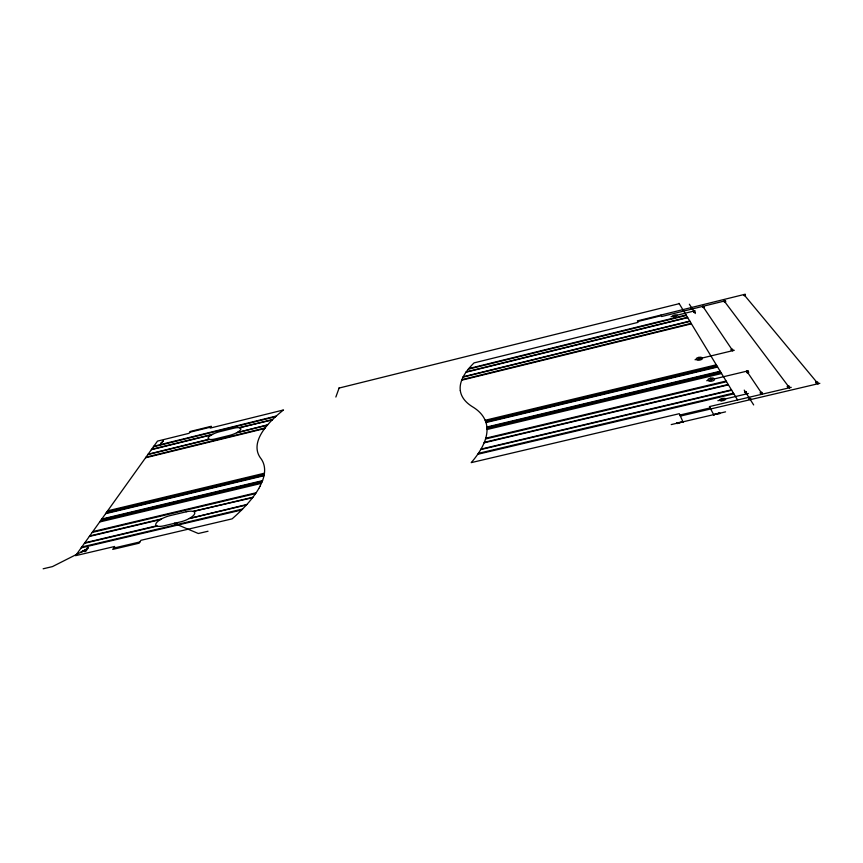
<?xml version="1.0" encoding="UTF-8"?>
<svg xmlns="http://www.w3.org/2000/svg" width="863" height="863" viewBox="0 0 863 863"><rect width="100%" height="100%" fill="white"/><g stroke="black" fill="none" stroke-linecap="round" stroke-linejoin="round"><path stroke-width="1.29" d="M335.858 397.034L339.245 387.638M259.957 486.398L262.622 480.432A199.45 60.755 -21.9 0 0 263.528 477.595A202.729 61.672 -22 0 0 264.164 474.877A202.557 61.629 -22 0 0 261.974 460.162A201.306 61.262 -22 0 0 260.702 458.264A180.443 55.804 -16.1 0 1 259.45 456.376A179.741 55.588 -16.1 0 1 257.152 445.232A181.715 56.214 -16.1 0 1 257.519 442.967A179.45 55.502 -16.1 0 1 258.134 440.659A178.404 55.167 -16.2 0 1 259.31 437.519A178.166 55.092 -16.2 0 1 260.906 434.316A178.404 55.167 -16.2 0 1 263.431 430.27A179.31 55.459 -16.1 0 1 265.265 427.746A182.007 56.343 -16.1 0 1 266.591 426.085A179.601 55.556 -16.1 0 1 271.111 421.036A179.903 55.653 -16.1 0 1 283.496 409.968L210.194 428.091L211.316 426.268L190.238 431.468L189.029 433.323L157.487 441.112L75.588 555.675L114.66 546.484L112.74 549.407L139.126 543.205L140.917 540.314L232.115 518.857A201.446 61.327 -22 0 0 236.311 515.082A203.571 61.899 -22 0 0 241.467 510.141A202.492 61.607 -22 0 0 250.205 500.616A202.557 61.629 -22 0 0 256.861 491.662A202.729 61.672 -22 0 0 258.814 488.469M246.861 504.477L189.245 518.523A12.136 3.991 -20.7 0 1 180.486 521.899L164.121 525.772A12.147 3.959 -21 0 1 157.163 526.106L84.423 543.312M85.922 549.688C80.561 553.345 78.317 552.482 85.922 549.688L52.449 566.603L43.15 568.793M267.638 424.833L236.602 432.751A10.086 2.859 -19 0 1 229.321 435.459L215.502 438.857A10.086 2.837 -19.2 0 1 209.482 439.418L147.875 454.564M339.094 388.059L679.213 303.668M745.276 294.207L637.401 320.885L638.059 322.363L474.057 362.892A187.217 57.271 -12.7 0 0 464.823 374.024A187.476 57.346 -12.7 0 0 461.694 380.227A187.562 57.379 -12.7 0 0 460.95 382.503A185.89 56.872 -12.8 0 0 460.324 385.545A186.095 56.926 -12.8 0 0 460.152 388.426A185.89 56.872 -12.8 0 0 460.313 390.572M189.709 432.277L210.831 427.056M637.692 321.532L661.231 315.707M725.6 300.723L661.662 316.527L660.907 315.092M671.004 316.699L672.029 316.451M673.399 316.117L676.128 315.437M677.498 315.103L695.114 310.756M153.819 446.236L276.3 416.031M468.803 368.566L686.074 314.995M153.398 446.829L275.545 416.71M468.275 369.202L686.355 315.448M151.597 449.343L212.557 434.337M148.123 454.208L208.922 439.267A10.086 2.837 -19.2 0 1 210.205 435.729A10.086 2.837 -19.2 0 1 219.741 431.673L233.355 428.318A10.086 2.859 -19 0 1 239.375 427.724L272.568 419.558M466.268 371.856L687.52 317.368M151.349 449.688L211.586 434.855M239.375 427.724L272.19 419.936M466.02 372.212L687.682 317.638M463.248 376.764L689.774 321.09M236.602 432.751L267.314 425.211M463.075 377.109L689.936 321.36M146.009 457.163L265.135 427.919M461.932 379.623L691.144 323.355M145.567 457.778L264.65 428.566M461.694 380.205L691.436 323.83M695.028 359.752L696.182 359.472M697.736 359.105L700.821 358.361M702.374 357.983L734.284 350.292M107.648 510.831L264.423 473.215M485.157 420.27L716.279 364.822M106.893 511.888L264.294 474.143M485.491 421.112L716.775 365.653M106.052 513.054L264.11 475.179M485.826 422.039L717.336 366.559M105.62 513.668L263.992 475.718M485.988 422.536L717.617 367.034M101.769 519.051L262.557 480.626M486.894 427.002L720.174 371.241M101.316 519.677L262.33 481.198M486.937 427.53L720.465 371.726M100.464 520.885L261.877 482.331M487.002 428.566L721.037 372.665M99.677 521.986L261.435 483.366M487.023 429.515L721.554 373.528M706.721 380.723L707.951 380.432M709.58 380.044L712.849 379.267M714.488 378.879L748.426 370.788M92.805 531.597L256.128 492.773M485.761 438.188L726.117 381.047M92.201 532.428L255.545 493.614M485.524 438.976L726.517 381.705M186.192 511.802L170.13 515.61A12.147 3.959 -21 0 0 161.5 518.933L89.676 535.966M186.192 511.802A12.136 3.991 -20.7 0 1 193.172 511.414L252.913 497.239M484.326 442.331L728.189 384.477M89.331 536.452L160.302 519.612A12.373 4.035 -21 0 1 161.5 518.922M193.172 511.414L252.525 497.735M484.143 442.805L728.426 384.855M84.779 542.816L156.537 525.837A12.352 4.035 -21 0 0 157.163 526.106M481.025 449.094L731.446 389.849M189.245 518.523L246.376 505.017M480.734 449.591L731.684 390.249M81.802 546.991L242.568 509.03M478.361 453.355L733.442 393.14M81.165 547.865L241.597 510.001M477.735 454.283L733.863 393.83M717.865 400.691L719.149 400.389M720.864 399.979L724.305 399.17M726.031 398.771L748.383 393.496M791.252 387.358L709.418 406.602L714.003 415.254M113.582 548.124L139.914 541.942M679.904 415.038L710.12 407.929M680.378 416.085L819.85 383.323M208.015 531.241L198.317 533.507L174.294 523.366C175.254 526.106 180.367 522.784 174.294 523.366M671.22 424.585L725.556 411.856M209.482 439.418L208.922 439.267M743.895 294.553C748.016 294.898 742.989 297.045 743.895 294.553L818.07 383.744C819.019 380.033 812.061 382.557 818.07 383.744M724.23 301.068C728.21 301.435 723.356 303.582 724.23 301.068L789.494 387.778C790.713 384.218 783.712 386.43 789.494 387.778M702.838 306.354C706.721 306.796 701.792 308.857 702.838 306.354L732.719 350.669C734.068 347.573 728.038 349.893 732.719 350.669M746.775 371.176C751.878 372.104 745.373 374.596 746.775 371.176L762.288 394.175C763.744 390.605 756.711 392.762 762.288 394.175M753.669 404.93L744.24 390.119M689.354 304.208L695.298 313.549M679.008 303.323L737.595 399.979M674.553 315.416L674.974 316.149M698.545 357.455A2.794 0.895 -11.6 0 1 701.716 357.616L702.255 358.544A2.805 0.895 -11.6 0 1 700.012 360.022A2.805 0.895 -11.6 0 1 696.829 359.849L696.312 358.911A2.794 0.895 -11.6 0 1 698.545 357.455L698.75 357.8M699.008 358.264L699.548 359.202M710.411 378.231A2.956 0.992 -11.2 0 1 713.777 378.458L714.381 379.493A2.956 1.003 -11.2 0 1 712.04 381.09A2.956 1.003 -11.2 0 1 708.652 380.853L708.07 379.817A2.956 0.992 -11.2 0 1 710.411 378.231L710.627 378.62M710.918 379.137L711.511 380.173M722.255 399.008L722.914 400.152M683.248 422.449L679.3 413.69L471.22 462.633A199.234 67.357 -18.8 0 0 474.186 459.062A201.295 67.994 -18.8 0 0 477.649 454.402A200.302 67.681 -18.8 0 0 486.031 437.163A200.486 67.735 -18.8 0 0 486.646 434.208A198.609 67.131 -18.7 0 0 486.969 431.36A198.857 67.206 -18.7 0 0 486.959 427.714A198.544 67.109 -18.7 0 0 486.441 424.24A200.486 67.735 -18.8 0 0 485.729 421.77A200.302 67.681 -18.8 0 0 482.557 415.707A200.313 67.692 -18.8 0 0 475.319 408.631A199.105 67.271 -18.8 0 0 472.805 406.969A187.325 57.303 -12.7 0 1 463.56 398.706L463.129 398.059A187.476 57.346 -12.7 0 1 460.313 390.561M260.011 486.268A199.45 60.755 -21.9 0 1 258.868 488.35M156.537 525.837A12.147 3.959 -21 0 1 160.302 519.612M193.83 511.662A12.136 3.991 -20.7 0 1 190.432 517.822M239.968 427.865A10.086 2.859 -19 0 1 237.573 432.223M749.224 399.461L748.836 397.336L751.069 399.138L749.224 399.461M746.322 391.716L744.467 392.147L746.646 393.906L746.322 391.716M718.987 413.226L720.033 413.517L713.679 414.639L719.677 412.87L718.987 413.226M693.852 312.46L693.744 311.09L695.287 312.179L693.938 312.374M677.757 423.107L677.002 423.593L682.967 421.834L676.711 422.935L677.757 423.107M692.309 307.519L690.842 307.875L692.374 308.943L692.309 307.519M88.414 547.638L85.825 551.317L84.574 551.619L87.163 547.929L88.414 547.638M163.377 440.907L160.647 443.571L163.377 440.907M721.209 400.81A3.107 1.1 -10.8 0 0 725.643 399.008A3.107 1.1 -10.8 0 0 720.918 398.922A3.107 1.1 -10.8 0 0 721.209 400.81M673.593 316.645A2.47 0.701 -12.4 0 0 677.185 315.275A2.47 0.701 -12.4 0 0 673.518 315.416A2.47 0.701 -12.4 0 0 673.593 316.645"/></g></svg>
